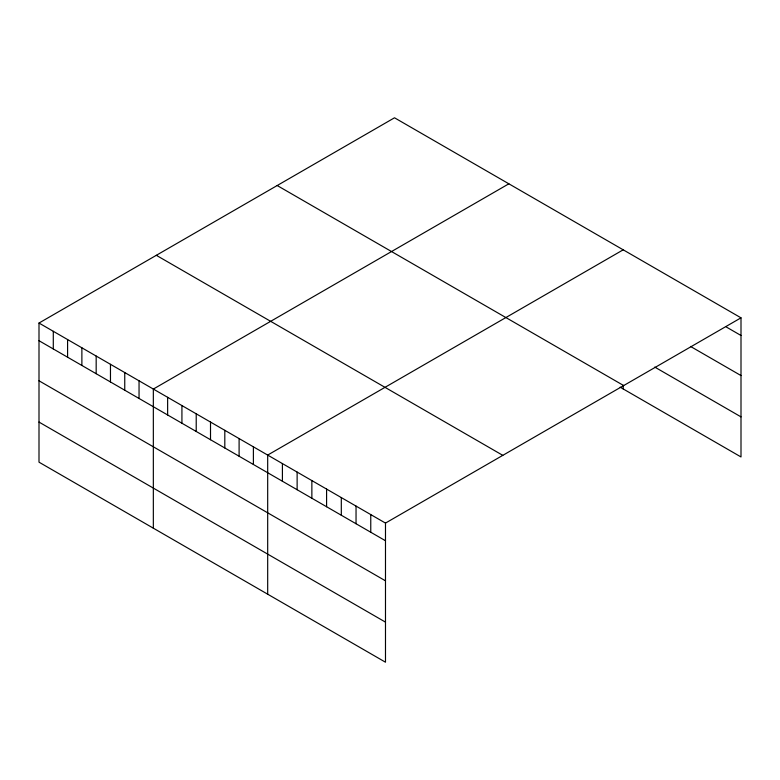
<?xml version="1.0" encoding="UTF-8"?>
<svg xmlns="http://www.w3.org/2000/svg" width="780" height="780" viewBox="0 0 780 780"><rect width="100%" height="100%" fill="white"/><g stroke="black" fill="none" stroke-linecap="round" stroke-linejoin="round"><path stroke-width="1.17" d="M39 323.047L385.486 523.087L385.486 662.21L39 462.169L39 323.047L394.514 117.79L741 317.831L741 456.953L620.129 387.173M508.852 183.807L153.338 389.064L153.338 528.177M623.191 249.824L267.686 455.072L267.686 594.194M385.486 523.087L741 317.831M726.277 326.986L741 335.488M690.514 346.427L741 375.57M654.751 367.078L741 416.871M277.192 185.523L623.678 385.564M156.322 255.314L502.808 455.354M39 340.704L385.486 540.745M39 380.786L385.486 580.827M39 422.077L385.486 622.128M623.191 385.3L623.191 388.937M370.763 514.585L370.763 532.243M356.041 506.083L356.041 523.741M341.308 497.581L341.308 515.239M326.586 489.079L326.586 506.737M311.863 480.577L311.863 498.235M297.131 472.075L297.131 489.733M282.409 463.573L282.409 481.231M253.393 446.823L253.393 464.48M239.099 438.575L239.099 456.222M224.806 430.316L224.806 447.973M210.512 422.068L210.512 439.725M196.219 413.819L196.219 431.467M181.925 405.561L181.925 423.218M167.632 397.312L167.632 414.97M139.045 380.806L139.045 398.463M124.751 372.557L124.751 390.215M110.468 364.309L110.468 381.956M96.174 356.05L96.174 373.708M81.88 347.802L81.88 365.459M67.587 339.553L67.587 357.201M53.293 331.295L53.293 348.952"/></g></svg>
